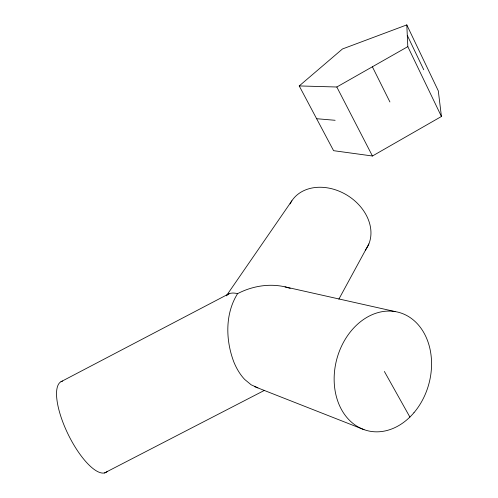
<?xml version="1.0" encoding="UTF-8"?>
<svg xmlns="http://www.w3.org/2000/svg" width="498" height="498" viewBox="0 0 498 498"><rect width="100%" height="100%" fill="white"/><g stroke="black" fill="none" stroke-linecap="round" stroke-linejoin="round"><path stroke-width="0.75" d="M338.864 299.161L368.869 243.945M395.032 311.561L285.03 286.86C269.069 283.181 251.994 286.138 237.577 293.658C224.891 313.871 225.594 340.346 233.861 362.04A45.206 26.263 78.6 0 0 244.711 379.464L251.185 384.823L257.896 387.818M226.329 295.862L291.859 200.812M226.596 295.526C229.292 292.401 233.954 292.731 237.577 293.658M299.23 85.936L342.468 48.972L406.798 24.9L438.29 90.835L441.427 116.482L372.442 156.005L333.585 150.676L299.23 85.936L336.816 87.001L407.818 46.638L406.798 24.9M60.999 381.717L228.987 293.752M104.474 472.969L264.506 390.339M316.628 118.717L335.129 120.292M285.03 286.86L290.197 288.342M254.534 386.61L364.013 429.637M384.381 371.477L409.891 417.063M336.816 87.001L372.442 156.005M372.38 66.788L389.922 101.966M407.296 35.402L423.761 69.764M407.818 46.638L441.427 116.482M107.506 471.289A50.634 17.1 63.9 0 1 68.712 435.495A50.634 17.1 63.9 0 1 62.592 381.082M290.097 203.9A44.291 34.567 31.6 0 1 347.218 195.291A44.291 34.567 31.6 0 1 365.333 250.145M413.938 412.724A61.204 47.677 -74.9 0 0 399.819 312.657A61.204 47.677 -74.9 0 0 334.83 388.994A61.204 47.677 -74.9 0 0 413.938 412.724"/></g></svg>
